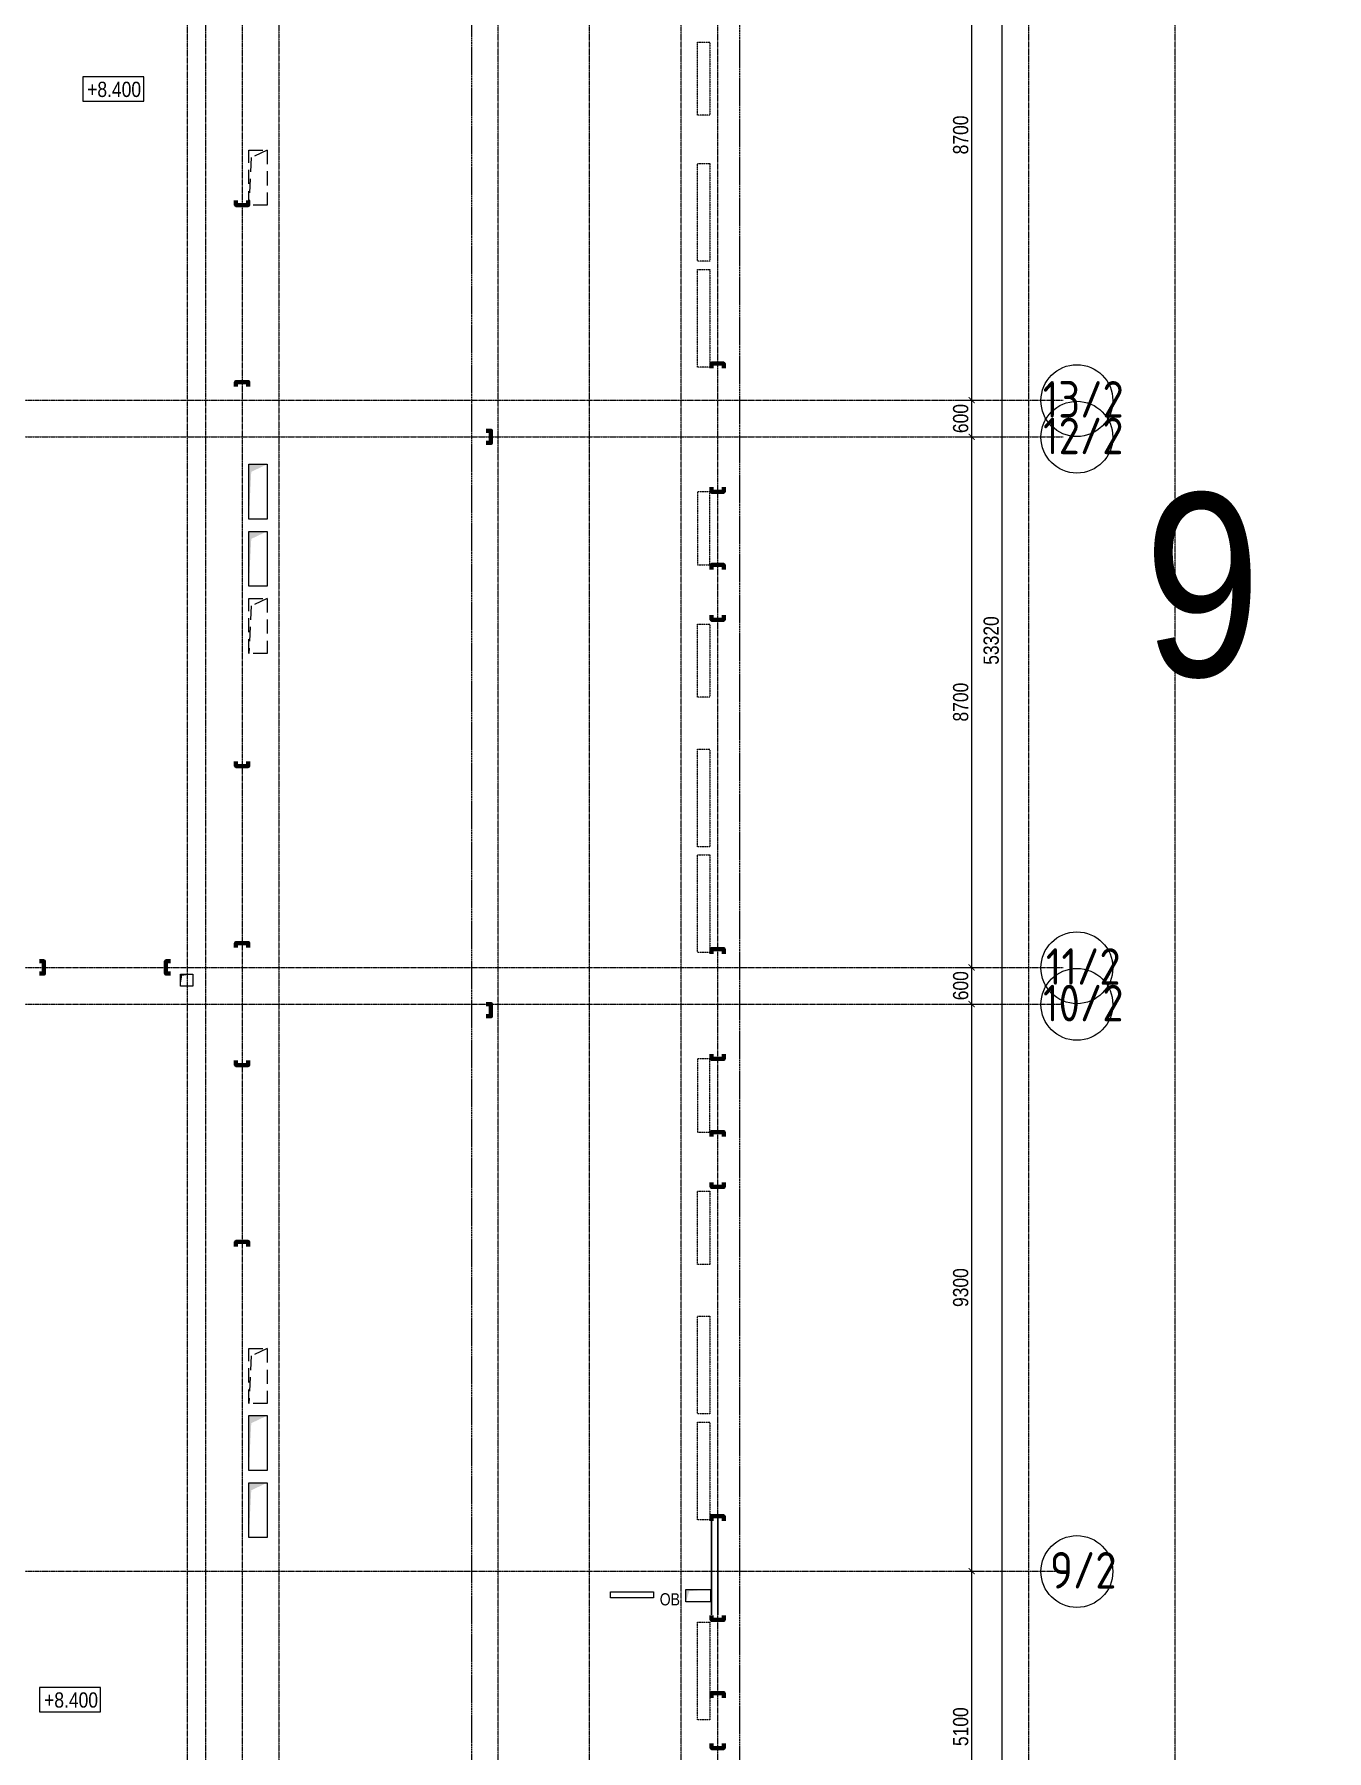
# Model space of a CAD drawing. Header units: millimetres. Extents: x -231292 to 573618, y -153144 to 564035.
# Drawn here: x -167282 to -146088, y 178652 to 206795 of the extents above; entities that cross this region are included whole.
import ezdxf
from ezdxf.enums import TextEntityAlignment as Align

# ---------------------------------------------------------------- set-up
doc = ezdxf.new("R2010")
doc.units = ezdxf.units.MM
for name, pattern in [('CENTER2', [28.575, 19.05, -3.175, 3.175, -3.175]), ('DASHED', [19.05, 12.7, -6.35]), ('HIDDEN', [9.525, 6.35, -3.175]), ('HIDDEN2', [4.7625, 3.175, -1.5875])]:
    doc.linetypes.add(name, pattern=pattern)
doc.layers.get('0').update_dxf_attribs({"color": 250})
doc.layers.get('Defpoints').update_dxf_attribs({"color": 250})
doc.layers.add('АР_Делит', color=250, linetype='Continuous', lineweight=0, plot=False)
for name, color, linetype, lineweight in [('АР_Отметка', 7, 'Continuous', 13), ('АР_Отопительные приборы', 250, 'HIDDEN2', 0), ('АР_Разрезы марка', 250, 'Continuous', 13), ('ВК_Шахты', 5, 'Continuous', 9), ('КМ_Фахверки', 250, 'Continuous', 80), ('ОВ_Классы', 250, 'Continuous', 0), ('ОВ_коллекторы', 250, 'Continuous', 30), ('ОВ_Отопление', 250, 'Continuous', 0), ('ОВ_Шахты', 250, 'Continuous', 5), ('РД_Оси_100', 250, 'Continuous', 0), ('РД_Оси_размер', 250, 'Continuous', 0)]:
    doc.layers.add(name, color=color, linetype=linetype, lineweight=lineweight)
doc.layers.add('новые окна', color=250, linetype='Continuous')
doc.styles.add('Arial_Narrow_08', font='ARIALN.TTF', dxfattribs={"width": 0.8})
doc.styles.add('style1', font='ARIALN.TTF')
doc.styles.add('ккк', font='isocpeur.ttf', dxfattribs={"width": 0.85, "oblique": 15})
doc.dimstyles.new('Dim100_ареал', dxfattribs={"dimscale": 100, "dimtxt": 2.5, "dimasz": 1, "dimexe": 1, "dimexo": 1, "dimgap": 0.5, "dimtad": 1, "dimzin": 12, "dimdsep": 46, "dimtxsty": 'style1', "dimblk": 'ARCHTICK', "dimcen": 1, "dimdle": 1, "dimclrd": 256, "dimclre": 256, "dimaunit": 1, "dimadec": 0, "dimazin": 3, "dimtfac": 1, "dimtmove": 1, "dimatfit": 3, "dimldrblk": 'OPEN30', "dimfxl": 2, "dimfxlon": 1, "dimtolj": 1, "dimtzin": 0, "dimlwd": 9, "dimlwe": 9, "dimarcsym": 0})

# ---------------------------------------------------------------- blocks, each defined once
blk = doc.blocks.new('otv пунктир')
at = {"linetype": 'HIDDEN', "ltscale": 0.07}
blk.add_lwpolyline([(0, 0), (0, 1), (1, 1), (1, 0)], close=True, dxfattribs=at)
blk.add_lwpolyline([(0, 1), (0.135, 0.137), (1, 0)], dxfattribs=at)
blk = doc.blocks.new('otv')
at = {"linetype": 'Continuous'}
blk.add_lwpolyline([(0, -1), (0, 0), (1, 0), (1, -1)], close=True, dxfattribs=at)
blk.add_solid([(0, -1), (0, 0), (0.135, -0.137), (1, 0)], dxfattribs=at)
blk = doc.blocks.new('A-iden')
at = {"linetype": 'Continuous', "lineweight": 5}
blk.add_circle((-0.73, -4.06), 5.89, dxfattribs=at)
at = {"color": 0, "linetype": 'Continuous', "lineweight": 20, "style": 'ккк', "width": 0.85}
blk.add_attdef('ID', text='', height=6, dxfattribs=at).set_placement((0.31, -3.85), align=Align.MIDDLE_CENTER)
blk = doc.blocks.new('_ArchTick')
at = {"color": 0, "linetype": 'ByBlock', "const_width": 0.15}
blk.add_lwpolyline([(-0.5, -0.5), (0.5, 0.5)], dxfattribs=at)
blk = doc.blocks.new('*D1600')
at = {"layer": 'Defpoints', "color": 0, "transparency": 16777216}
for p in [(68364, 68320), (70364, 68320), (68364, 15000)]:
    blk.add_point(p, dxfattribs=at)
at = {"layer": 'РД_Оси_размер', "lineweight": 9, "transparency": 16777216}
for p, q in [((70364, 14900), (70364, 68420)), ((70164, 68320), (70464, 68320)), ((70164, 15000), (70464, 15000))]:
    blk.add_line(p, q, dxfattribs=at)
at = {"layer": 'РД_Оси_размер', "lineweight": 9, "transparency": 16777216, "xscale": 100, "yscale": 100, "zscale": 100}
for p, rotation in [((70364, 68320), 90), ((70364, 15000), 270)]:
    blk.add_blockref('_ArchTick', p, dxfattribs=dict(at, rotation=rotation))
at = {"layer": 'РД_Оси_размер', "color": 0, "transparency": 16777216, "insert": (70186, 41660), "char_height": 250, "attachment_point": 5, "rotation": 90, "style": 'style1'}
blk.add_mtext('\\A1;53320', dxfattribs=at)
blk = doc.blocks.new('_Open30')
at = {"color": 0, "linetype": 'ByBlock', "lineweight": -2}
for p, q in [((-1, 0.27), (0, 0)), ((0, 0), (-1, -0.27)), ((0, 0), (-1, 0))]:
    blk.add_line(p, q, dxfattribs=at)
blk = doc.blocks.new('*D30')
at = {"layer": 'Defpoints', "color": 0, "transparency": 16777216}
for p in [(68364, 54300), (68364, 45600), (69864, 45600)]:
    blk.add_point(p, dxfattribs=at)
at = {"layer": 'РД_Оси_размер', "color": 0, "lineweight": 5, "transparency": 16777216}
for p, q in [((69864, 54400), (69864, 45500)), ((69664, 54300), (69964, 54300)), ((69664, 45600), (69964, 45600))]:
    blk.add_line(p, q, dxfattribs=at)
at = {"layer": 'РД_Оси_размер', "color": 0, "lineweight": 5, "transparency": 16777216, "xscale": 100, "yscale": 100, "zscale": 100}
for p, rotation in [((69864, 54300), 90), ((69864, 45600), 270)]:
    blk.add_blockref('_ArchTick', p, dxfattribs=dict(at, rotation=rotation))
at = {"layer": 'РД_Оси_размер', "color": 0, "transparency": 16777216, "insert": (69686, 49950), "char_height": 250, "attachment_point": 5, "rotation": 90, "style": 'style1'}
blk.add_mtext('\\A1;8700', dxfattribs=at)
blk = doc.blocks.new('*D31')
at = {"layer": 'Defpoints', "color": 0, "transparency": 16777216}
for p in [(68364, 45600), (68364, 45000), (69864, 45000)]:
    blk.add_point(p, dxfattribs=at)
at = {"layer": 'РД_Оси_размер', "color": 0, "lineweight": 5, "transparency": 16777216}
for p, q in [((69664, 45600), (69964, 45600)), ((69864, 45700), (69864, 44900)), ((69664, 45000), (69964, 45000))]:
    blk.add_line(p, q, dxfattribs=at)
at = {"layer": 'РД_Оси_размер', "color": 0, "lineweight": 5, "transparency": 16777216, "xscale": 100, "yscale": 100, "zscale": 100}
for p, rotation in [((69864, 45600), 90), ((69864, 45000), 270)]:
    blk.add_blockref('_ArchTick', p, dxfattribs=dict(at, rotation=rotation))
at = {"layer": 'РД_Оси_размер', "color": 0, "transparency": 16777216, "insert": (69686, 45300), "char_height": 250, "attachment_point": 5, "rotation": 90, "style": 'style1'}
blk.add_mtext('\\A1;600', dxfattribs=at)
blk = doc.blocks.new('*D32')
at = {"layer": 'Defpoints', "color": 0, "transparency": 16777216}
for p in [(68364, 45000), (68364, 36300), (69864, 36300)]:
    blk.add_point(p, dxfattribs=at)
at = {"layer": 'РД_Оси_размер', "color": 0, "lineweight": 5, "transparency": 16777216}
for p, q in [((69864, 45100), (69864, 36200)), ((69664, 45000), (69964, 45000)), ((69664, 36300), (69964, 36300))]:
    blk.add_line(p, q, dxfattribs=at)
at = {"layer": 'РД_Оси_размер', "color": 0, "lineweight": 5, "transparency": 16777216, "xscale": 100, "yscale": 100, "zscale": 100}
for p, rotation in [((69864, 45000), 90), ((69864, 36300), 270)]:
    blk.add_blockref('_ArchTick', p, dxfattribs=dict(at, rotation=rotation))
at = {"layer": 'РД_Оси_размер', "color": 0, "transparency": 16777216, "insert": (69686, 40650), "char_height": 250, "attachment_point": 5, "rotation": 90, "style": 'style1'}
blk.add_mtext('\\A1;8700', dxfattribs=at)
blk = doc.blocks.new('*D33')
at = {"layer": 'Defpoints', "color": 0, "transparency": 16777216}
for p in [(68364, 36300), (68364, 35700), (69864, 35700)]:
    blk.add_point(p, dxfattribs=at)
at = {"layer": 'РД_Оси_размер', "color": 0, "lineweight": 5, "transparency": 16777216}
for p, q in [((69864, 36400), (69864, 35600)), ((69664, 36300), (69964, 36300)), ((69664, 35700), (69964, 35700))]:
    blk.add_line(p, q, dxfattribs=at)
at = {"layer": 'РД_Оси_размер', "color": 0, "lineweight": 5, "transparency": 16777216, "xscale": 100, "yscale": 100, "zscale": 100}
for p, rotation in [((69864, 36300), 90), ((69864, 35700), 270)]:
    blk.add_blockref('_ArchTick', p, dxfattribs=dict(at, rotation=rotation))
at = {"layer": 'РД_Оси_размер', "color": 0, "transparency": 16777216, "insert": (69686, 36000), "char_height": 250, "attachment_point": 5, "rotation": 90, "style": 'style1'}
blk.add_mtext('\\A1;600', dxfattribs=at)
blk = doc.blocks.new('*D34')
at = {"layer": 'Defpoints', "color": 0, "transparency": 16777216}
for p in [(68364, 35700), (68364, 26400), (69864, 26400)]:
    blk.add_point(p, dxfattribs=at)
at = {"layer": 'РД_Оси_размер', "color": 0, "lineweight": 5, "transparency": 16777216}
for p, q in [((69864, 35800), (69864, 26300)), ((69664, 35700), (69964, 35700)), ((69664, 26400), (69964, 26400))]:
    blk.add_line(p, q, dxfattribs=at)
at = {"layer": 'РД_Оси_размер', "color": 0, "lineweight": 5, "transparency": 16777216, "xscale": 100, "yscale": 100, "zscale": 100}
for p, rotation in [((69864, 35700), 90), ((69864, 26400), 270)]:
    blk.add_blockref('_ArchTick', p, dxfattribs=dict(at, rotation=rotation))
at = {"layer": 'РД_Оси_размер', "color": 0, "transparency": 16777216, "insert": (69686, 31050), "char_height": 250, "attachment_point": 5, "rotation": 90, "style": 'style1'}
blk.add_mtext('\\A1;9300', dxfattribs=at)
blk = doc.blocks.new('*D22')
at = {"layer": 'Defpoints', "color": 0, "transparency": 16777216}
for p in [(68364, 26400), (68364, 21300), (69864, 21300)]:
    blk.add_point(p, dxfattribs=at)
at = {"layer": 'РД_Оси_размер', "color": 0, "lineweight": 5, "transparency": 16777216}
for p, q in [((69864, 26500), (69864, 21200)), ((69664, 26400), (69964, 26400)), ((69664, 21300), (69964, 21300))]:
    blk.add_line(p, q, dxfattribs=at)
at = {"layer": 'РД_Оси_размер', "color": 0, "lineweight": 5, "transparency": 16777216, "xscale": 100, "yscale": 100, "zscale": 100}
for p, rotation in [((69864, 26400), 90), ((69864, 21300), 270)]:
    blk.add_blockref('_ArchTick', p, dxfattribs=dict(at, rotation=rotation))
at = {"layer": 'РД_Оси_размер', "color": 0, "transparency": 16777216, "insert": (69686, 23850), "char_height": 250, "attachment_point": 5, "rotation": 90, "style": 'style1'}
blk.add_mtext('\\A1;5100', dxfattribs=at)
blk = doc.blocks.new('Отметка_план')
at = {"color": 7}
blk.add_lwpolyline([(0, 0), (10, 0), (10, 4), (0, 4)], close=True, dxfattribs=at)
at = {"style": 'Arial_Narrow_08', "width": 0.8}
blk.add_attdef('OTMG', text='', height=2.5, dxfattribs=at).set_placement((9.06, 0.7), align=Align.RIGHT)
blk = doc.blocks.new('Ф_пеноблок 200')
at = {"layer": 'КМ_Фахверки'}
blk.add_lwpolyline([(0, -75), (0, 0), (200, 0), (200, -75)], dxfattribs=at)
blk = doc.blocks.new('Bottom_L_1600')
at = {"layer": 'АР_Отопительные приборы'}
blk.add_lwpolyline([(800, -100), (-800, -100), (-800, 100), (800, 100)], close=True, dxfattribs=at)
blk = doc.blocks.new('Bottom_L_1200')
at = {"layer": 'АР_Отопительные приборы'}
blk.add_lwpolyline([(600, -100), (-600, -100), (-600, 100), (600, 100)], close=True, dxfattribs=at)
blk = doc.blocks.new('Bottom_R_1200')
at = {"layer": 'АР_Отопительные приборы'}
blk.add_lwpolyline([(-600, -100), (600, -100), (600, 100), (-600, 100)], close=True, dxfattribs=at)
blk = doc.blocks.new('СОШ_2200_АР_ОСИ_М100_28.05.24')
at = {"layer": 'АР_Делит', "color": 5, "linetype": 'DASHED'}
blk.add_lwpolyline([(66055, 68320), (66055, 13857.73), (83455, 13857.73), (83455, -355), (45245, -355), (45245, 13145), (44695, 13145), (44695, 26755), (45245, 26755), (45245, 68320)], dxfattribs=at)
at = {"layer": 'РД_Оси_100', "linetype": 'CENTER2'}
for p, q in [((63600, -6155), (63600, 139938.679)), ((65100, -6155), (65100, 139938.679)), ((73200, -6155), (73200, 139938.679)), ((70800, -6155), (70800, 90900)), ((62100, -6155), (62100, 73302.739)), ((43327.994, 26400), (71363.995, 26400))]:
    blk.add_line(p, q, dxfattribs=at)
for points in [[(57300, 139938.679), (57300, -6155)], [(58500, 139938.679), (58500, -6155)], [(65700, -6155), (65700, 139938.679)], [(57000, 70839.76), (57000, -5755), (56700, -6155)], [(57900, 70753.904), (57900, -6155)], [(43327.994, 45600), (71363.995, 45600)], [(43327.994, 45000), (71363.995, 45000)], [(43327.994, 36300), (71363.995, 36300)], [(43327.994, 35700), (71363.995, 35700)]]:
    blk.add_lwpolyline(points, dxfattribs=at)
at = {"layer": 'РД_Оси_100', "color": 0, "xscale": 100, "yscale": 100, "zscale": 100}
for p, values in [((71663.995, 46000), {'ID': '13/2'}), ((71663.995, 45400), {'ID': '12/2'}), ((71663.995, 36700), {'ID': '11/2'}), ((71663.995, 36100), {'ID': '10/2'}), ((71663.995, 26800), {'ID': '9/2'})]:
    blk.add_blockref('A-iden', p, dxfattribs=at).add_auto_attribs(values)
at = {"layer": 'РД_Оси_размер'}
for base, p1, p2, picture, middle in [((70363.995, 68320), (68363.995, 15000), (68363.995, 68320), '*D1600', (70186.352, 41660)), ((69863.995, 45600), (68363.995, 54300), (68363.995, 45600), '*D30', (69686.352, 49950)), ((69863.995, 45000), (68363.995, 45600), (68363.995, 45000), '*D31', (69686.352, 45300)), ((69863.995, 36300), (68363.995, 45000), (68363.995, 36300), '*D32', (69686.352, 40650)), ((69863.995, 35700), (68363.995, 36300), (68363.995, 35700), '*D33', (69686.352, 36000)), ((69863.995, 26400), (68363.995, 35700), (68363.995, 26400), '*D34', (69686.352, 31050)), ((69863.995, 21300), (68363.995, 26400), (68363.995, 21300), '*D22', (69686.352, 23850))]:
    dim = blk.add_linear_dim(base=base, p1=p1, p2=p2, angle=90, dimstyle='Dim100_ареал', dxfattribs=at)
    dim.commit()
    dim.dimension.update_dxf_attribs({"geometry": picture, "text_midpoint": middle})

msp = doc.modelspace()

# ---------------------------------------------------------------- linework, layer by layer
at = {"layer": 'АР_Разрезы марка', "linetype": 'DASHED', "lineweight": 0}
msp.add_lwpolyline([(-160104.636, 153601.967), (-160104.636, 221653.666), (-158709.843, 221653.666), (-158709.843, 258796.154), (-166117.488, 258796.154), (-166117.488, 289012.97)], dxfattribs=at)
at = {"layer": 'новые окна'}
for p, q in [((-156174.956, 180882.005), (-156174.956, 182531.815)), ((-156074.956, 180882.005), (-156074.956, 182531.815))]:
    msp.add_line(p, q, dxfattribs=at)
at = {"layer": 'ОВ_коллекторы', "lineweight": 0}
msp.add_lwpolyline([(-157830.604, 181258.078), (-157130.604, 181258.078), (-157130.604, 181158.078), (-157830.604, 181158.078)], close=True, dxfattribs=at)

# ---------------------------------------------------------------- block references
at = {"layer": 'АР_Отметка'}
ref = msp.add_blockref('Отметка_план', (-166489.099, 205697.854), dxfattribs=dict(at, xscale=100, yscale=100, zscale=100))
ref.add_attrib('OTMG', '+8.400', dxfattribs={"layer": '0', "color": 0, "height": 250, "style": 'style1'}).set_placement((-165531.681, 206017.67), align=Align.TOP_RIGHT)
ref = msp.add_blockref('Отметка_план', (-167195.25, 179288.203), dxfattribs=dict(at, xscale=100, yscale=100, zscale=100))
ref.add_attrib('OTMG', '+8.400', dxfattribs={"layer": '0', "color": 0, "height": 250, "style": 'style1'}).set_placement((-166237.832, 179608.019), align=Align.TOP_RIGHT)
at = {"layer": 'АР_Отопительные приборы'}
for name, p, rotation in [('Bottom_L_1200', (-156304.957, 206067.463), 89.99999999999999), ('Bottom_L_1600', (-156304.957, 203874.417), 89.99999999999999), ('Bottom_L_1600', (-156304.957, 202139.165), 89.99999999999999), ('Bottom_R_1200', (-156304.957, 198695.141), 90), ('Bottom_L_1200', (-156304.957, 196524.43), 89.99999999999999), ('Bottom_L_1600', (-156304.957, 194274.417), 89.99999999999999), ('Bottom_L_1600', (-156304.957, 192539.165), 89.99999999999999), ('Bottom_R_1200', (-156304.957, 189395.168), 89.99999999999999), ('Bottom_L_1200', (-156304.956, 187224.457), 89.99999999999999), ('Bottom_L_1600', (-156304.956, 184974.444), 89.99999999999999), ('Bottom_L_1600', (-156304.956, 183239.191), 89.99999999999999), ('Bottom_L_1600', (-156304.956, 179958.637), 89.99999999999999)]:
    msp.add_blockref(name, p, dxfattribs=dict(at, rotation=rotation))
at = {"layer": 'ВК_Шахты', "color": 1, "xscale": 200, "yscale": 200}
msp.add_blockref('otv', (-164884.956, 191385.168), dxfattribs=at)
at = {"layer": 'КМ_Фахверки'}
for p, rotation in [((-163774.956, 203994.168), 180), ((-159794.956, 200295.168), 270), ((-163774.956, 194795.168), 180), ((-167124.956, 191595.167), 270), ((-159794.956, 190895.168), 270), ((-163774.956, 189894.168), 180)]:
    msp.add_blockref('Ф_пеноблок 200', p, dxfattribs=dict(at, rotation=rotation))
for p in [(-156174.956, 201395.168), (-156174.956, 198095.168), (-156174.956, 191795.168), (-156174.956, 188795.168), (-156174.956, 182495.168), (-156174.956, 179595.169)]:
    msp.add_blockref('Ф_пеноблок 200', p, dxfattribs=at)
at = {"layer": 'КМ_Фахверки', "xscale": -1}
for p in [(-163774.956, 201094.168), (-163774.956, 191895.168), (-163774.956, 186994.168)]:
    msp.add_blockref('Ф_пеноблок 200', p, dxfattribs=at)
for p, rotation in [((-156174.956, 199295.168), 180), ((-156174.956, 197195.168), 180), ((-165124.956, 191595.167), 90), ((-156174.956, 189995.168), 180), ((-156174.956, 187895.168), 180), ((-156174.956, 180795.169), 180), ((-156174.956, 178695.168), 180)]:
    msp.add_blockref('Ф_пеноблок 200', p, dxfattribs=dict(at, rotation=rotation))
at = {"layer": 'ОВ_Классы', "xscale": 900, "yscale": 300, "rotation": 270}
for p in [(-163764.956, 204895.168), (-163764.956, 197545.168), (-163764.956, 185245.168)]:
    msp.add_blockref('otv пунктир', p, dxfattribs=at)
at = {"layer": 'ОВ_Отопление', "xscale": 400, "yscale": 200}
msp.add_blockref('otv', (-156594.956, 181295.168), dxfattribs=at)
at = {"layer": 'ОВ_Шахты', "color": 1, "xscale": 300, "yscale": 900, "zscale": 1400}
for p in [(-163764.96, 199745.168), (-163764.956, 198645.168), (-163764.956, 184145.167), (-163764.956, 183045.167)]:
    msp.add_blockref('otv', p, dxfattribs=at)
at = {"layer": 'РД_Оси_100'}
msp.add_blockref('СОШ_2200_АР_ОСИ_М100_28.05.24', (-221774.956, 155195.168), dxfattribs=at)

# ---------------------------------------------------------------- texts
at = {"layer": 'АР_Делит', "insert": (-148124.956, 197747.527), "char_height": 3000, "width": 5700, "attachment_point": 5, "style": 'style1'}
msp.add_mtext('9', dxfattribs=at)
at = {"layer": 'ОВ_Отопление', "insert": (-156859.803, 181132.823), "char_height": 200, "width": 590.00022, "attachment_point": 5, "style": 'style1'}
msp.add_mtext('ОВ', dxfattribs=at)

doc.saveas('drawing.dxf')
